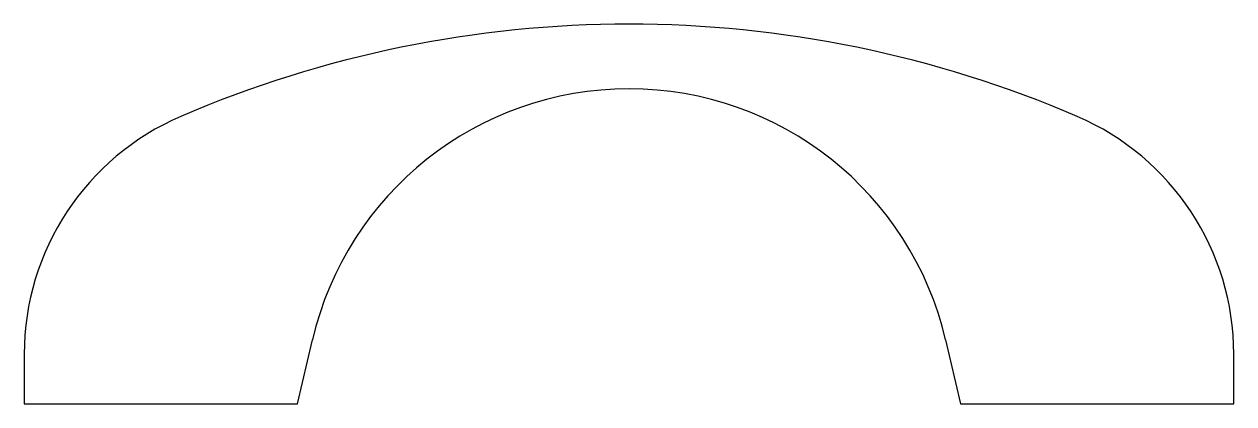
# Model space of a CAD drawing. Extents: x -21.7 to 25.7, y 1.3 to 16.2.
import ezdxf

# ---------------------------------------------------------------- set-up
doc = ezdxf.new("R2010")
doc.units = 0
doc.layers.get('0').update_dxf_attribs({"linetype": 'CONTINUOUS'})

msp = doc.modelspace()

# ---------------------------------------------------------------- linework, layer by layer
for p, q in [((-10.988, 1.334), (-10.4, 3.853)), ((14.434, 3.853), (15.022, 1.334)), ((-21.707, 3.288), (-21.707, 1.334)), ((25.74, 1.334), (25.74, 3.288)), ((-21.707, 1.334), (-10.988, 1.334)), ((15.022, 1.334), (25.74, 1.334))]:
    msp.add_line(p, q)
for centre, radius, start, end in [((2.017, -28.206), 44.45, 66.6994, 113.3006), ((2.017, 0.953), 12.751, 13.1425, 166.8575), ((-11.547, 3.288), 10.16, 113.3006, 180), ((15.58, 3.288), 10.16, 360, 66.6994)]:
    msp.add_arc(centre, radius, start, end)

doc.saveas('drawing.dxf')
